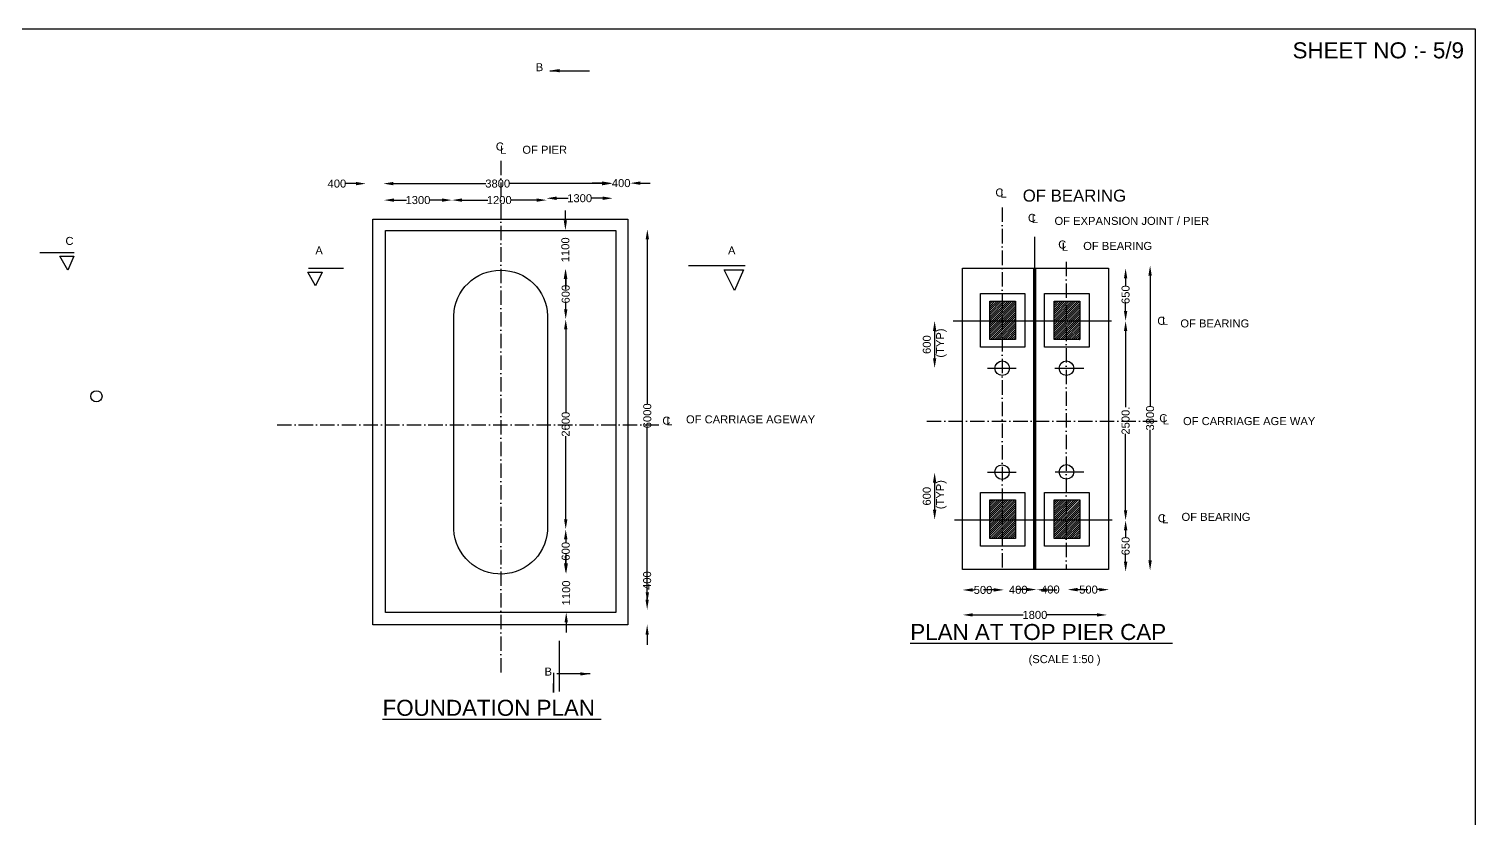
# Model space of a CAD drawing. Header units: millimetres. Extents: x 5124 to 7112935, y 2311 to 42607997.
# Drawn here: x 7094401 to 7112476, y 42598137 to 42607997 of the extents above; entities that cross this region are included whole.
import ezdxf

# ---------------------------------------------------------------- set-up
doc = ezdxf.new("R2010")
doc.units = ezdxf.units.MM
doc.header["$MEASUREMENT"] = 0
doc.linetypes.add('ACAD_ISO10W100', pattern=[18, 12, -3, 0, -3])
doc.layers.add('DRAWING', color=2, linetype='Continuous')
doc.layers.add('TEXT', color=7, linetype='Continuous')
doc.styles.get("Standard").update_dxf_attribs({"font": 'arial.ttf', "height": 100})
doc.dimstyles.get("Standard").update_dxf_attribs({"dimtxt": 150, "dimasz": 125, "dimexe": 0.18, "dimexo": 0.0625, "dimgap": 0.09, "dimtad": 0, "dimdec": 0, "dimzin": 0, "dimdsep": 46, "dimtxsty": 'Standard', "dimcen": 0.09, "dimse1": 1, "dimse2": 1, "dimadec": 0, "dimazin": 0, "dimtfac": 1, "dimtdec": 0, "dimtofl": 0, "dimtmove": 0, "dimatfit": 3, "dimfxl": 1, "dimtolj": 1, "dimtzin": 0, "dimarcsym": 0})
pattern_1 = [(45, (0, 0), (-13.258252147, 13.258252147), [])]

# ---------------------------------------------------------------- blocks, each defined once
blk = doc.blocks.new('*D4')
at = {"layer": 'Defpoints', "color": 0, "transparency": 16777216}
for p in [(7098831, 42606077), (7101689, 42606077), (7101689, 42606064)]:
    blk.add_point(p, dxfattribs=at)
at = {"layer": 'TEXT', "color": 0, "lineweight": -2, "transparency": 16777216}
for p, q in [((7098956, 42606064), (7100111, 42606064)), ((7101564, 42606064), (7100409, 42606064))]:
    blk.add_line(p, q, dxfattribs=at)
at = {"layer": 'TEXT', "color": 0, "transparency": 16777216}
for points in [[(7098956, 42606085), (7098956, 42606043), (7098831, 42606064)], [(7101564, 42606085), (7101564, 42606043), (7101689, 42606064)]]:
    blk.add_solid(points, dxfattribs=at)
at = {"layer": 'TEXT', "color": 0, "transparency": 16777216, "insert": (7100260, 42606064), "char_height": 100, "attachment_point": 5}
blk.add_mtext('\\A1;3800', dxfattribs=at)
blk = doc.blocks.new('*D5')
at = {"layer": 'Defpoints', "color": 0, "transparency": 16777216}
for p in [(7100870, 42605881), (7100870, 42605868), (7101698, 42605868)]:
    blk.add_point(p, dxfattribs=at)
at = {"layer": 'TEXT', "color": 0, "lineweight": -2, "transparency": 16777216}
for p, q in [((7100995, 42605881), (7101139, 42605881)), ((7101573, 42605881), (7101429, 42605881))]:
    blk.add_line(p, q, dxfattribs=at)
at = {"layer": 'TEXT', "color": 0, "transparency": 16777216}
for points in [[(7100995, 42605902), (7100995, 42605860), (7100870, 42605881)], [(7101573, 42605902), (7101573, 42605860), (7101698, 42605881)]]:
    blk.add_solid(points, dxfattribs=at)
at = {"layer": 'TEXT', "color": 0, "transparency": 16777216, "insert": (7101284, 42605881), "char_height": 100, "attachment_point": 5}
blk.add_mtext('\\A1;1300', dxfattribs=at)
blk = doc.blocks.new('*D6')
at = {"layer": 'Defpoints', "color": 0, "transparency": 16777216}
for p in [(7101066, 42605479), (7101066, 42604996), (7101106, 42604996)]:
    blk.add_point(p, dxfattribs=at)
at = {"layer": 'TEXT', "color": 0, "lineweight": -2, "transparency": 16777216}
for p, q in [((7101106, 42605604), (7101106, 42605729)), ((7101106, 42604871), (7101106, 42604746))]:
    blk.add_line(p, q, dxfattribs=at)
at = {"layer": 'TEXT', "color": 0, "transparency": 16777216}
for points in [[(7101085, 42605604), (7101126, 42605604), (7101106, 42605479)], [(7101085, 42604871), (7101126, 42604871), (7101106, 42604996)]]:
    blk.add_solid(points, dxfattribs=at)
at = {"layer": 'TEXT', "color": 0, "transparency": 16777216, "insert": (7101106, 42605237), "char_height": 100, "attachment_point": 5, "rotation": 90}
blk.add_mtext('\\A1;1100', dxfattribs=at)
blk = doc.blocks.new('*D7')
at = {"layer": 'Defpoints', "color": 0, "transparency": 16777216}
for p in [(7101106, 42604996), (7101106, 42604369), (7101110, 42604369)]:
    blk.add_point(p, dxfattribs=at)
at = {"layer": 'TEXT', "color": 0, "lineweight": -2, "transparency": 16777216}
for p, q in [((7101110, 42604871), (7101110, 42604793)), ((7101110, 42604494), (7101110, 42604572))]:
    blk.add_line(p, q, dxfattribs=at)
at = {"layer": 'TEXT', "color": 0, "transparency": 16777216}
for points in [[(7101089, 42604871), (7101131, 42604871), (7101110, 42604996)], [(7101089, 42604494), (7101131, 42604494), (7101110, 42604369)]]:
    blk.add_solid(points, dxfattribs=at)
at = {"layer": 'TEXT', "color": 0, "transparency": 16777216, "insert": (7101110, 42604683), "char_height": 100, "attachment_point": 5, "rotation": 90}
blk.add_mtext('\\A1;600', dxfattribs=at)
blk = doc.blocks.new('*D8')
at = {"layer": 'Defpoints', "color": 0, "transparency": 16777216}
for p in [(7101110, 42604369), (7101110, 42601746), (7101110, 42601746)]:
    blk.add_point(p, dxfattribs=at)
at = {"layer": 'TEXT', "color": 0, "lineweight": -2, "transparency": 16777216}
for p, q in [((7101110, 42604244), (7101110, 42603208)), ((7101110, 42601871), (7101110, 42602908))]:
    blk.add_line(p, q, dxfattribs=at)
at = {"layer": 'TEXT', "color": 0, "transparency": 16777216}
for points in [[(7101089, 42604244), (7101131, 42604244), (7101110, 42604369)], [(7101089, 42601871), (7101131, 42601871), (7101110, 42601746)]]:
    blk.add_solid(points, dxfattribs=at)
at = {"layer": 'TEXT', "color": 0, "transparency": 16777216, "insert": (7101110, 42603058), "char_height": 100, "attachment_point": 5, "rotation": 90}
blk.add_mtext('\\A1;2600', dxfattribs=at)
blk = doc.blocks.new('*D9')
at = {"layer": 'Defpoints', "color": 0, "transparency": 16777216}
for p in [(7101110, 42601746), (7101110, 42601193), (7101110, 42601193)]:
    blk.add_point(p, dxfattribs=at)
at = {"layer": 'TEXT', "color": 0, "lineweight": -2, "transparency": 16777216}
for p, q in [((7101110, 42601621), (7101110, 42601580)), ((7101110, 42601318), (7101110, 42601359))]:
    blk.add_line(p, q, dxfattribs=at)
at = {"layer": 'TEXT', "color": 0, "transparency": 16777216}
for points in [[(7101089, 42601621), (7101131, 42601621), (7101110, 42601746)], [(7101089, 42601318), (7101131, 42601318), (7101110, 42601193)]]:
    blk.add_solid(points, dxfattribs=at)
at = {"layer": 'TEXT', "color": 0, "transparency": 16777216, "insert": (7101110, 42601470), "char_height": 100, "attachment_point": 5, "rotation": 90}
blk.add_mtext('\\A1;600', dxfattribs=at)
blk = doc.blocks.new('*D10')
at = {"layer": 'Defpoints', "color": 0, "transparency": 16777216}
for p in [(7101110, 42601193), (7101110, 42600707), (7101116, 42600707)]:
    blk.add_point(p, dxfattribs=at)
at = {"layer": 'TEXT', "color": 0, "lineweight": -2, "transparency": 16777216}
for p, q in [((7101116, 42601318), (7101116, 42601443)), ((7101116, 42600582), (7101116, 42600457))]:
    blk.add_line(p, q, dxfattribs=at)
at = {"layer": 'TEXT', "color": 0, "transparency": 16777216}
for points in [[(7101095, 42601318), (7101137, 42601318), (7101116, 42601193)], [(7101095, 42600582), (7101137, 42600582), (7101116, 42600707)]]:
    blk.add_solid(points, dxfattribs=at)
at = {"layer": 'TEXT', "color": 0, "transparency": 16777216, "insert": (7101116, 42600950), "char_height": 100, "attachment_point": 5, "rotation": 90}
blk.add_mtext('\\A1;1100', dxfattribs=at)
blk = doc.blocks.new('*D11')
at = {"layer": 'Defpoints', "color": 0, "transparency": 16777216}
for p in [(7101885, 42600742), (7102128, 42600742), (7101885, 42600553)]:
    blk.add_point(p, dxfattribs=at)
at = {"layer": 'TEXT', "color": 0, "lineweight": -2, "transparency": 16777216}
for p, q in [((7102128, 42600867), (7102128, 42600992)), ((7102128, 42600428), (7102128, 42600303))]:
    blk.add_line(p, q, dxfattribs=at)
at = {"layer": 'TEXT', "color": 0, "transparency": 16777216}
for points in [[(7102107, 42600867), (7102148, 42600867), (7102128, 42600742)], [(7102107, 42600428), (7102148, 42600428), (7102128, 42600553)]]:
    blk.add_solid(points, dxfattribs=at)
at = {"layer": 'TEXT', "color": 0, "transparency": 16777216, "insert": (7102128, 42601104), "char_height": 100, "attachment_point": 5, "rotation": 90}
blk.add_mtext('\\A1;400', dxfattribs=at)
blk = doc.blocks.new('*D12')
at = {"layer": 'Defpoints', "color": 0, "transparency": 16777216}
for p in [(7102112, 42605492), (7102112, 42600834), (7102130, 42600834)]:
    blk.add_point(p, dxfattribs=at)
at = {"layer": 'TEXT', "color": 0, "lineweight": -2, "transparency": 16777216}
for p, q in [((7102130, 42605367), (7102130, 42603313)), ((7102130, 42600959), (7102130, 42603014))]:
    blk.add_line(p, q, dxfattribs=at)
at = {"layer": 'TEXT', "color": 0, "transparency": 16777216}
for points in [[(7102109, 42605367), (7102151, 42605367), (7102130, 42605492)], [(7102109, 42600959), (7102151, 42600959), (7102130, 42600834)]]:
    blk.add_solid(points, dxfattribs=at)
at = {"layer": 'TEXT', "color": 0, "transparency": 16777216, "insert": (7102130, 42603163), "char_height": 100, "attachment_point": 5, "rotation": 90}
blk.add_mtext('\\A1;6000', dxfattribs=at)
blk = doc.blocks.new('*D13')
at = {"layer": 'Defpoints', "color": 0, "transparency": 16777216}
for p in [(7098612, 42606077), (7098612, 42606064), (7098831, 42606077)]:
    blk.add_point(p, dxfattribs=at)
at = {"layer": 'TEXT', "color": 0, "lineweight": -2, "transparency": 16777216}
for p, q in [((7098487, 42606064), (7098362, 42606064)), ((7098956, 42606064), (7099081, 42606064))]:
    blk.add_line(p, q, dxfattribs=at)
at = {"layer": 'TEXT', "color": 0, "transparency": 16777216}
for points in [[(7098487, 42606085), (7098487, 42606043), (7098612, 42606064)], [(7098956, 42606085), (7098956, 42606043), (7098831, 42606064)]]:
    blk.add_solid(points, dxfattribs=at)
at = {"layer": 'TEXT', "color": 0, "transparency": 16777216, "insert": (7098250, 42606064), "char_height": 100, "attachment_point": 5}
blk.add_mtext('\\A1;400', dxfattribs=at)
blk = doc.blocks.new('*D14')
at = {"layer": 'Defpoints', "color": 0, "transparency": 16777216}
for p in [(7098839, 42605867), (7099688, 42605867), (7099688, 42605858)]:
    blk.add_point(p, dxfattribs=at)
at = {"layer": 'TEXT', "color": 0, "lineweight": -2, "transparency": 16777216}
for p, q in [((7098964, 42605858), (7099119, 42605858)), ((7099563, 42605858), (7099408, 42605858))]:
    blk.add_line(p, q, dxfattribs=at)
at = {"layer": 'TEXT', "color": 0, "transparency": 16777216}
for points in [[(7098964, 42605879), (7098964, 42605837), (7098839, 42605858)], [(7099563, 42605879), (7099563, 42605837), (7099688, 42605858)]]:
    blk.add_solid(points, dxfattribs=at)
at = {"layer": 'TEXT', "color": 0, "transparency": 16777216, "insert": (7099263, 42605858), "char_height": 100, "attachment_point": 5}
blk.add_mtext('\\A1;1300', dxfattribs=at)
blk = doc.blocks.new('*D15')
at = {"layer": 'Defpoints', "color": 0, "transparency": 16777216}
for p in [(7099688, 42605858), (7100870, 42605881), (7100870, 42605858)]:
    blk.add_point(p, dxfattribs=at)
at = {"layer": 'TEXT', "color": 0, "lineweight": -2, "transparency": 16777216}
for p, q in [((7099813, 42605858), (7100135, 42605858)), ((7100745, 42605858), (7100424, 42605858))]:
    blk.add_line(p, q, dxfattribs=at)
at = {"layer": 'TEXT', "color": 0, "transparency": 16777216}
for points in [[(7099813, 42605879), (7099813, 42605837), (7099688, 42605858)], [(7100745, 42605879), (7100745, 42605837), (7100870, 42605858)]]:
    blk.add_solid(points, dxfattribs=at)
at = {"layer": 'TEXT', "color": 0, "transparency": 16777216, "insert": (7100279, 42605858), "char_height": 100, "attachment_point": 5}
blk.add_mtext('\\A1;1200', dxfattribs=at)
blk = doc.blocks.new('*D16')
at = {"layer": 'Defpoints', "color": 0, "transparency": 16777216}
for p in [(7101689, 42606064), (7101916, 42606070), (7101916, 42606064)]:
    blk.add_point(p, dxfattribs=at)
at = {"layer": 'TEXT', "color": 0, "lineweight": -2, "transparency": 16777216}
for p, q in [((7101564, 42606070), (7101439, 42606070)), ((7102041, 42606070), (7102166, 42606070))]:
    blk.add_line(p, q, dxfattribs=at)
at = {"layer": 'TEXT', "color": 0, "transparency": 16777216}
for points in [[(7101564, 42606091), (7101564, 42606049), (7101689, 42606070)], [(7102041, 42606091), (7102041, 42606049), (7101916, 42606070)]]:
    blk.add_solid(points, dxfattribs=at)
at = {"layer": 'TEXT', "color": 0, "transparency": 16777216, "insert": (7101803, 42606070), "char_height": 100, "attachment_point": 5}
blk.add_mtext('\\A1;400', dxfattribs=at)
blk = doc.blocks.new('*D17')
at = {"layer": 'Defpoints', "color": 0, "transparency": 16777216}
for p in [(7107895, 42605006), (7107895, 42604348), (7108108, 42604348)]:
    blk.add_point(p, dxfattribs=at)
at = {"layer": 'TEXT', "color": 0, "lineweight": -2, "transparency": 16777216}
for p, q in [((7108108, 42604881), (7108108, 42604788)), ((7108108, 42604473), (7108108, 42604566))]:
    blk.add_line(p, q, dxfattribs=at)
at = {"layer": 'TEXT', "color": 0, "transparency": 16777216}
for points in [[(7108087, 42604881), (7108129, 42604881), (7108108, 42605006)], [(7108087, 42604473), (7108129, 42604473), (7108108, 42604348)]]:
    blk.add_solid(points, dxfattribs=at)
at = {"layer": 'TEXT', "color": 0, "transparency": 16777216, "insert": (7108108, 42604677), "char_height": 100, "attachment_point": 5, "rotation": 90}
blk.add_mtext('\\A1;650', dxfattribs=at)
blk = doc.blocks.new('*D18')
at = {"layer": 'Defpoints', "color": 0, "transparency": 16777216}
for p in [(7108108, 42604348), (7108108, 42601858), (7108108, 42601858)]:
    blk.add_point(p, dxfattribs=at)
at = {"layer": 'TEXT', "color": 0, "lineweight": -2, "transparency": 16777216}
for p, q in [((7108108, 42604223), (7108108, 42603270)), ((7108108, 42601983), (7108108, 42602936))]:
    blk.add_line(p, q, dxfattribs=at)
at = {"layer": 'TEXT', "color": 0, "transparency": 16777216}
for points in [[(7108087, 42604223), (7108129, 42604223), (7108108, 42604348)], [(7108087, 42601983), (7108129, 42601983), (7108108, 42601858)]]:
    blk.add_solid(points, dxfattribs=at)
at = {"layer": 'TEXT', "color": 0, "transparency": 16777216, "insert": (7108108, 42603103), "char_height": 100, "attachment_point": 5, "rotation": 90}
blk.add_mtext('\\A1;2500.', dxfattribs=at)
blk = doc.blocks.new('*D19')
at = {"layer": 'Defpoints', "color": 0, "transparency": 16777216}
for p in [(7108108, 42601858), (7108108, 42601214), (7108108, 42601214)]:
    blk.add_point(p, dxfattribs=at)
at = {"layer": 'TEXT', "color": 0, "lineweight": -2, "transparency": 16777216}
for p, q in [((7108108, 42601733), (7108108, 42601646)), ((7108108, 42601339), (7108108, 42601425))]:
    blk.add_line(p, q, dxfattribs=at)
at = {"layer": 'TEXT', "color": 0, "transparency": 16777216}
for points in [[(7108087, 42601733), (7108129, 42601733), (7108108, 42601858)], [(7108087, 42601339), (7108129, 42601339), (7108108, 42601214)]]:
    blk.add_solid(points, dxfattribs=at)
at = {"layer": 'TEXT', "color": 0, "transparency": 16777216, "insert": (7108108, 42601536), "char_height": 100, "attachment_point": 5, "rotation": 90}
blk.add_mtext('\\A1;650', dxfattribs=at)
blk = doc.blocks.new('*D20')
at = {"layer": 'Defpoints', "color": 0, "transparency": 16777216}
for p in [(7108346, 42605040), (7108414, 42605040), (7108346, 42601231)]:
    blk.add_point(p, dxfattribs=at)
at = {"layer": 'TEXT', "color": 0, "lineweight": -2, "transparency": 16777216}
for p, q in [((7108414, 42604915), (7108414, 42603284)), ((7108414, 42601356), (7108414, 42602986))]:
    blk.add_line(p, q, dxfattribs=at)
at = {"layer": 'TEXT', "color": 0, "transparency": 16777216}
for points in [[(7108393, 42604915), (7108435, 42604915), (7108414, 42605040)], [(7108393, 42601356), (7108435, 42601356), (7108414, 42601231)]]:
    blk.add_solid(points, dxfattribs=at)
at = {"layer": 'TEXT', "color": 0, "transparency": 16777216, "insert": (7108414, 42603135), "char_height": 100, "attachment_point": 5, "rotation": 90}
blk.add_mtext('\\A1;3800', dxfattribs=at)
blk = doc.blocks.new('*D21')
at = {"layer": 'Defpoints', "color": 0, "transparency": 16777216}
for p in [(7106073, 42600659), (7107875, 42600675), (7107875, 42600659)]:
    blk.add_point(p, dxfattribs=at)
at = {"layer": 'TEXT', "color": 0, "lineweight": -2, "transparency": 16777216}
for p, q in [((7106198, 42600675), (7106829, 42600675)), ((7107750, 42600675), (7107118, 42600675))]:
    blk.add_line(p, q, dxfattribs=at)
at = {"layer": 'TEXT', "color": 0, "transparency": 16777216}
for points in [[(7106198, 42600696), (7106198, 42600655), (7106073, 42600675)], [(7107750, 42600696), (7107750, 42600655), (7107875, 42600675)]]:
    blk.add_solid(points, dxfattribs=at)
at = {"layer": 'TEXT', "color": 0, "transparency": 16777216, "insert": (7106974, 42600675), "char_height": 100, "attachment_point": 5}
blk.add_mtext('\\A1;1800', dxfattribs=at)
blk = doc.blocks.new('*D22')
at = {"layer": 'Defpoints', "color": 0, "transparency": 16777216}
for p in [(7107385, 42600991), (7107385, 42600972), (7107903, 42600972)]:
    blk.add_point(p, dxfattribs=at)
at = {"layer": 'TEXT', "color": 0, "lineweight": -2, "transparency": 16777216}
for p, q in [((7107510, 42600991), (7107533, 42600991)), ((7107778, 42600991), (7107754, 42600991))]:
    blk.add_line(p, q, dxfattribs=at)
at = {"layer": 'TEXT', "color": 0, "transparency": 16777216}
for points in [[(7107510, 42601011), (7107510, 42600970), (7107385, 42600991)], [(7107778, 42601011), (7107778, 42600970), (7107903, 42600991)]]:
    blk.add_solid(points, dxfattribs=at)
at = {"layer": 'TEXT', "color": 0, "transparency": 16777216, "insert": (7107644, 42600991), "char_height": 100, "attachment_point": 5}
blk.add_mtext('\\A1;500', dxfattribs=at)
blk = doc.blocks.new('*D23')
at = {"layer": 'Defpoints', "color": 0, "transparency": 16777216}
for p in [(7106997, 42600992), (7106997, 42600991), (7107385, 42600991)]:
    blk.add_point(p, dxfattribs=at)
at = {"layer": 'TEXT', "color": 0, "lineweight": -2, "transparency": 16777216}
for p, q in [((7106872, 42600992), (7106747, 42600992)), ((7107510, 42600992), (7107635, 42600992))]:
    blk.add_line(p, q, dxfattribs=at)
at = {"layer": 'TEXT', "color": 0, "transparency": 16777216}
for points in [[(7106872, 42601013), (7106872, 42600972), (7106997, 42600992)], [(7107510, 42601013), (7107510, 42600972), (7107385, 42600992)]]:
    blk.add_solid(points, dxfattribs=at)
at = {"layer": 'TEXT', "color": 0, "transparency": 16777216, "insert": (7107167, 42600992), "char_height": 100, "attachment_point": 5}
blk.add_mtext('\\A1;400', dxfattribs=at)
blk = doc.blocks.new('*D24')
at = {"layer": 'Defpoints', "color": 0, "transparency": 16777216}
for p in [(7106582, 42600991), (7106582, 42600989), (7106997, 42600991)]:
    blk.add_point(p, dxfattribs=at)
at = {"layer": 'TEXT', "color": 0, "lineweight": -2, "transparency": 16777216}
for p, q in [((7106457, 42600989), (7106332, 42600989)), ((7107122, 42600989), (7107247, 42600989))]:
    blk.add_line(p, q, dxfattribs=at)
at = {"layer": 'TEXT', "color": 0, "transparency": 16777216}
for points in [[(7106457, 42601010), (7106457, 42600968), (7106582, 42600989)], [(7107122, 42601010), (7107122, 42600968), (7106997, 42600989)]]:
    blk.add_solid(points, dxfattribs=at)
at = {"layer": 'TEXT', "color": 0, "transparency": 16777216, "insert": (7106766, 42600989), "char_height": 100, "attachment_point": 5}
blk.add_mtext('\\A1;400', dxfattribs=at)
blk = doc.blocks.new('*D25')
at = {"layer": 'Defpoints', "color": 0, "transparency": 16777216}
for p in [(7106071, 42600989), (7106071, 42600987), (7106582, 42600989)]:
    blk.add_point(p, dxfattribs=at)
at = {"layer": 'TEXT', "color": 0, "lineweight": -2, "transparency": 16777216}
for p, q in [((7106196, 42600987), (7106216, 42600987)), ((7106457, 42600987), (7106437, 42600987))]:
    blk.add_line(p, q, dxfattribs=at)
at = {"layer": 'TEXT', "color": 0, "transparency": 16777216}
for points in [[(7106196, 42601008), (7106196, 42600966), (7106071, 42600987)], [(7106457, 42601008), (7106457, 42600966), (7106582, 42600987)]]:
    blk.add_solid(points, dxfattribs=at)
at = {"layer": 'TEXT', "color": 0, "transparency": 16777216, "insert": (7106326, 42600987), "char_height": 100, "attachment_point": 5}
blk.add_mtext('\\A1;500', dxfattribs=at)

msp = doc.modelspace()

# ---------------------------------------------------------------- hatches: boundary and pattern name
at = {"layer": 'DRAWING'}
h = msp.add_hatch(dxfattribs=at)
h.set_pattern_fill('ANSI31', color=0, scale=150, style=0)
h.set_pattern_definition(pattern_1)
h.paths.add_polyline_path([(7106412.6, 42604596.5), (7106731.2, 42604596.5), (7106731.2, 42604115.5), (7106412.6, 42604115.5)])
h = msp.add_hatch(dxfattribs=at)
h.set_pattern_fill('ANSI31', color=0, scale=150, style=0)
h.set_pattern_definition(pattern_1)
h.paths.add_polyline_path([(7107215.2, 42604596.5), (7107533.8, 42604596.5), (7107533.8, 42604115.5), (7107215.2, 42604115.5)])
h.paths.add_polyline_path([(7107215.2, 42602111.7), (7107533.8, 42602111.7), (7107533.8, 42601630.7), (7107215.2, 42601630.7)])
h.paths.add_polyline_path([(7106412.6, 42602111.7), (7106731.2, 42602111.7), (7106731.2, 42601630.7), (7106412.6, 42601630.7)])

# ---------------------------------------------------------------- linework, layer by layer
at = {"layer": 'DRAWING', "color": 0}
for points in [[(7083943.9, 42607996.7), (7112475.8, 42607996.7), (7112475.8, 42587950.8), (7083943.9, 42587950.8)], [(7098700.9, 42605619.1), (7101885.5, 42605619.1), (7101885.5, 42600552.7), (7098700.9, 42600552.7)], [(7098855.5, 42605478.6), (7101734.5, 42605478.6), (7101734.5, 42600706.7), (7098855.5, 42600706.7)], [(7106070.7, 42605006.2), (7107894.7, 42605006.2), (7107894.7, 42601241.2), (7106070.7, 42601241.2)], [(7106293.2, 42604691.3), (7106848.3, 42604691.3), (7106848.3, 42604020.8), (7106293.2, 42604020.8)], [(7106412.6, 42604596.5), (7106731.2, 42604596.5), (7106731.2, 42604115.5), (7106412.6, 42604115.5)], [(7107095.8, 42604691.3), (7107650.9, 42604691.3), (7107650.9, 42604020.8), (7107095.8, 42604020.8)], [(7107215.2, 42604596.5), (7107533.8, 42604596.5), (7107533.8, 42604115.5), (7107215.2, 42604115.5)], [(7106293.2, 42602206.5), (7106848.3, 42602206.5), (7106848.3, 42601535.9), (7106293.2, 42601535.9)], [(7107095.8, 42602206.5), (7107650.9, 42602206.5), (7107650.9, 42601535.9), (7107095.8, 42601535.9)], [(7106412.6, 42602111.7), (7106731.2, 42602111.7), (7106731.2, 42601630.7), (7106412.6, 42601630.7)], [(7107215.2, 42602111.7), (7107533.8, 42602111.7), (7107533.8, 42601630.7), (7107215.2, 42601630.7)]]:
    msp.add_lwpolyline(points, close=True, dxfattribs=at)
at = {"layer": 'DRAWING', "color": 0, "linetype": 'ACAD_ISO10W100', "ltscale": 15}
for points in [[(7100300.3, 42606348.9), (7100300.3, 42599914)], [(7106563.4, 42605767.4), (7106563.4, 42601241.2)], [(7107366.1, 42605087.4), (7107366.1, 42601241.2)], [(7105623.6, 42603096.3), (7108504.1, 42603096.3)], [(7097501.6, 42603049), (7102325.1, 42603049)]]:
    msp.add_lwpolyline(points, dxfattribs=at)
at = {"layer": 'DRAWING', "color": 0}
for points in [[(7106969.2, 42605400.1), (7106969.2, 42601241.2)], [(7106955.6, 42605006.2), (7106955.6, 42601241.2)], [(7106982.2, 42605006.2), (7106982.2, 42601241.2)], [(7105954.5, 42604347.9), (7107932.2, 42604347.9)], [(7106381.3, 42603757.5), (7106740.3, 42603757.5)], [(7107224.7, 42603757.5), (7107583.7, 42603757.5)], [(7106381.3, 42602459.2), (7106740.3, 42602459.2)], [(7107226.2, 42602462.7), (7107585.2, 42602462.7)], [(7105968.7, 42601863.1), (7107941.9, 42601863.1)]]:
    msp.add_lwpolyline(points, dxfattribs=at)
msp.add_lwpolyline([(7099711.2, 42601794.3), (7099711.2, 42604413.9, -0.9719524), (7100883.2, 42604413.9), (7100883.2, 42601727.7, -0.9848199), (7099711.2, 42601800.8, -0.8825867)], format="xyb", dxfattribs=at)
for centre in [(7106566.1, 42603757.5), (7107368.7, 42603757.5), (7106563.4, 42602459.2), (7107368.7, 42602462.7)]:
    msp.add_circle(centre, 90.9, dxfattribs=at)
at = {"layer": 'TEXT', "color": 0}
for p, q in [((7105721, 42604222.9), (7105721, 42603882.5)), ((7105721, 42602328.7), (7105721, 42601988.3))]:
    msp.add_line(p, q, dxfattribs=at)
for points in [[(7094965.2, 42605200.6), (7094538.8, 42605200.6)], [(7094787.4, 42605159.3), (7094962.1, 42605159.3), (7094887.3, 42604980.9), (7094787.4, 42605159.3)], [(7097884.8, 42604958), (7098065.6, 42604958), (7097984, 42604786.7), (7097884.8, 42604958)], [(7097894.1, 42605006.8), (7098333.5, 42605006.8)], [(7102644.5, 42605042.4), (7103352.2, 42605042.4)], [(7103091.8, 42604987), (7103330.9, 42604987), (7103218.3, 42604727), (7103091.8, 42604987)], [(7101027.5, 42600353), (7101027.5, 42599720.5)], [(7100957, 42599950), (7100957, 42599705.5), (7100957, 42599820.5)]]:
    msp.add_lwpolyline(points, dxfattribs=at)
msp.add_circle((7095244.1, 42603406.5), 70.6, dxfattribs=at)
for points in [[(7105700.2, 42604222.9), (7105741.8, 42604222.9), (7105721, 42604347.9)], [(7105700.2, 42603882.5), (7105741.8, 42603882.5), (7105721, 42603757.5)], [(7105700.2, 42602328.7), (7105741.8, 42602328.7), (7105721, 42602453.7)], [(7105700.2, 42601988.3), (7105741.8, 42601988.3), (7105721, 42601863.3)]]:
    msp.add_solid(points, dxfattribs=at)

# ---------------------------------------------------------------- texts
at = {"layer": 'DRAWING', "color": 0}
msp.add_text('OF BEARING ', height=150, dxfattribs=at).set_placement((7106822.2, 42605839.1))
at = {"layer": 'TEXT', "color": 0}
for s, height, p in [('SHEET NO :- 5/9', 200, (7110194.8, 42607629.3)), ('B', 100, (7100735.8, 42607468.7)), ('C', 100, (7100236.1, 42606478)), ('L', 100, (7100289.3, 42606437.1)), ('OF PIER ', 100, (7100567.9, 42606437.1)), ('C', 100, (7106480.5, 42605902.7)), ('L', 100, (7106542.1, 42605890.3)), ('C', 100, (7106886.7, 42605585.9)), ('L', 100, (7106936, 42605570.5)), ('OF EXPANSION JOINT / PIER', 100, (7107219.1, 42605548.4)), ('C', 100, (7094857.3, 42605298)), ('A', 100, (7097980.8, 42605179.1)), ('A', 100, (7103138.2, 42605178.6)), ('C', 100, (7107265.6, 42605253.2)), ('L', 100, (7107311.7, 42605225.5)), ('OF BEARING ', 100, (7107578, 42605235.6)), ('C', 100, (7108503.7, 42604300.2)), ('L', 100, (7108562.4, 42604300.2)), ('OF BEARING ', 100, (7108792.3, 42604267.3)), ('C', 100, (7102317.7, 42603052.3)), ('L', 100, (7102367, 42603044.1)), ('OF CARRIAGE AGEWAY ', 100, (7102613.5, 42603068.7)), ('C', 100, (7108528.5, 42603083.3)), ('L', 100, (7108571.7, 42603055.5)), ('OF CARRIAGE AGE WAY', 100, (7108825.5, 42603047.1)), ('C', 100, (7108510.5, 42601833.2)), ('L', 100, (7108563, 42601819.6)), ('OF BEARING ', 100, (7108806.7, 42601850.3)), ('%%UPLAN AT TOP PIER CAP ', 200, (7105416.7, 42600362.1)), ('B', 100, (7100845.4, 42599917.4)), ('(SCALE 1:50 )', 100, (7106894.6, 42600073)), ('%%UFOUNDATION PLAN ', 200, (7098821.3, 42599414.9))]:
    msp.add_text(s, height=height, dxfattribs=at).set_placement(p)
at = {"layer": 'TEXT', "color": 0, "char_height": 100, "attachment_point": 5, "rotation": 90}
for insert in [(7105721, 42604052.7), (7105721, 42602158.5)]:
    msp.add_mtext('\\A1;600  \\P (TYP)', dxfattribs=dict(at, insert=insert))

# ---------------------------------------------------------------- dimensions: what is measured, and where the dimension line sits
at = {"layer": 'TEXT', "color": 0}
for base, p1, p2, text, picture, middle in [((7098612.1, 42606063.7), (7098831.5, 42606076.9), (7098612.1, 42606076.9), '400', '*D13', (7098249.7, 42606063.7)), ((7101689, 42606063.7), (7098831.5, 42606076.9), (7101689, 42606076.9), '3800', '*D4', (7100260.2, 42606063.7)), ((7101916.3, 42606070.2), (7101689, 42606063.7), (7101916.3, 42606063.7), '400', '*D16', (7101802.6, 42606070.2)), ((7099688.3, 42605858.3), (7098838.7, 42605866.9), (7099688.3, 42605866.9), '1300', '*D14', (7099263.5, 42605858.3)), ((7100870.3, 42605858.3), (7099688.3, 42605858.3), (7100870.3, 42605880.9), '1200', '*D15', (7100279.3, 42605858.3)), ((7100870.3, 42605880.9), (7101697.7, 42605867.8), (7100870.3, 42605867.8), '1300', '*D5', (7101284, 42605880.9)), ((7106071.2, 42600986.9), (7106581.8, 42600988.7), (7106071.2, 42600988.7), '500', '*D25', (7106326.5, 42600986.9)), ((7107384.8, 42600990.6), (7107902.8, 42600972), (7107384.8, 42600972), '500', '*D22', (7107643.8, 42600990.6)), ((7107875, 42600675.4), (7106072.9, 42600658.6), (7107875, 42600658.6), '1800', '*D21', (7106973.9, 42600675.4))]:
    dim = msp.add_linear_dim(base=base, p1=p1, p2=p2, text=text, dimstyle='Standard', dxfattribs=at)
    dim.commit()
    dim.dimension.update_dxf_attribs({"geometry": picture, "text_midpoint": middle})
for base, p1, p2, text, picture, middle in [((7101105.5, 42604996), (7101066.3, 42605478.6), (7101066.3, 42604996), '1100', '*D6', (7101105.5, 42605237.3)), ((7102130, 42600834.4), (7102112.2, 42605492.2), (7102112.2, 42600834.4), '6000', '*D12', (7102130, 42603163.3)), ((7101109.9, 42604369.3), (7101105.5, 42604996), (7101105.5, 42604369.3), '600', '*D7', (7101109.9, 42604682.6)), ((7108108.3, 42604347.9), (7107894.7, 42605006.2), (7107894.7, 42604347.9), '650', '*D17', (7108108.3, 42604677.1)), ((7108414.1, 42605039.6), (7108345.5, 42601230.7), (7108345.5, 42605039.6), '3800', '*D20', (7108414.1, 42603135.2)), ((7101109.9, 42601746.2), (7101109.9, 42604369.3), (7101109.9, 42601746.2), '2600', '*D8', (7101109.9, 42603057.7)), ((7108108.3, 42601857.7), (7108108.3, 42604347.9), (7108108.3, 42601857.7), '2500.', '*D18', (7108108.3, 42603102.8)), ((7108108.3, 42601213.6), (7108108.3, 42601857.7), (7108108.3, 42601213.6), '650', '*D19', (7108108.3, 42601535.6)), ((7101109.9, 42601193.3), (7101109.9, 42601746.2), (7101109.9, 42601193.3), '600', '*D9', (7101109.9, 42601469.8)), ((7101115.8, 42600706.7), (7101109.9, 42601193.3), (7101109.9, 42600706.7), '1100', '*D10', (7101115.8, 42600950)), ((7102127.7, 42600741.7), (7101885.5, 42600552.7), (7101885.5, 42600741.7), '400', '*D11', (7102127.7, 42601104.1))]:
    dim = msp.add_linear_dim(base=base, p1=p1, p2=p2, angle=90, text=text, dimstyle='Standard', dxfattribs=at)
    dim.commit()
    dim.dimension.update_dxf_attribs({"geometry": picture, "text_midpoint": middle})
for base, p1, p2, picture, middle in [((7106581.8, 42600988.7), (7106997.3, 42600990.6), (7106581.8, 42600990.6), '*D24', (7106766.2, 42600988.7)), ((7106997.3, 42600992.5), (7107384.8, 42600990.6), (7106997.3, 42600990.6), '*D23', (7107166.8, 42600992.5))]:
    dim = msp.add_linear_dim(base=base, p1=p1, p2=p2, text='400', dimstyle='Standard', dxfattribs=at)
    dim.commit()
    dim.dimension.update_dxf_attribs({"geometry": picture, "text_midpoint": middle, "dimtype": 160})

# ---------------------------------------------------------------- leaders
for points in [[(7100909.4, 42607475.2), (7101405.4, 42607475.2)], [(7101415.6, 42599938.3), (7100999.5, 42599938.3)]]:
    msp.add_leader(points, dimstyle='Standard', override={"dimgap": 0.09, "dimtad": 0}, dxfattribs=at)

doc.saveas('drawing.dxf')
